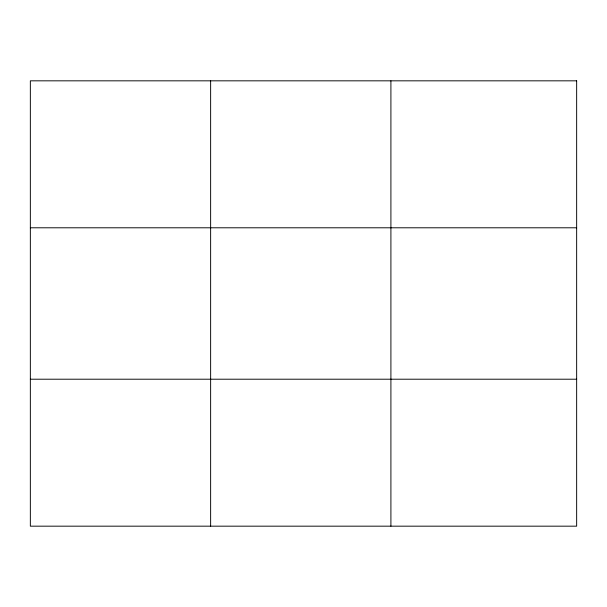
<?xml version="1.0" encoding="UTF-8"?>
<svg xmlns="http://www.w3.org/2000/svg" width="607" height="607" viewBox="0 0 607 607"><rect width="100%" height="100%" fill="white"/><g stroke="black" fill="none" stroke-linecap="round" stroke-linejoin="round"><path stroke-width="0.91" d="M210.629 526.17L210.629 80.83M390.908 526.17L390.908 80.83M30.35 227.792L576.65 227.792M30.35 379.208L576.65 379.208M576.65 80.83L576.65 526.17L30.35 526.17L30.35 80.83L576.65 80.83"/></g></svg>
